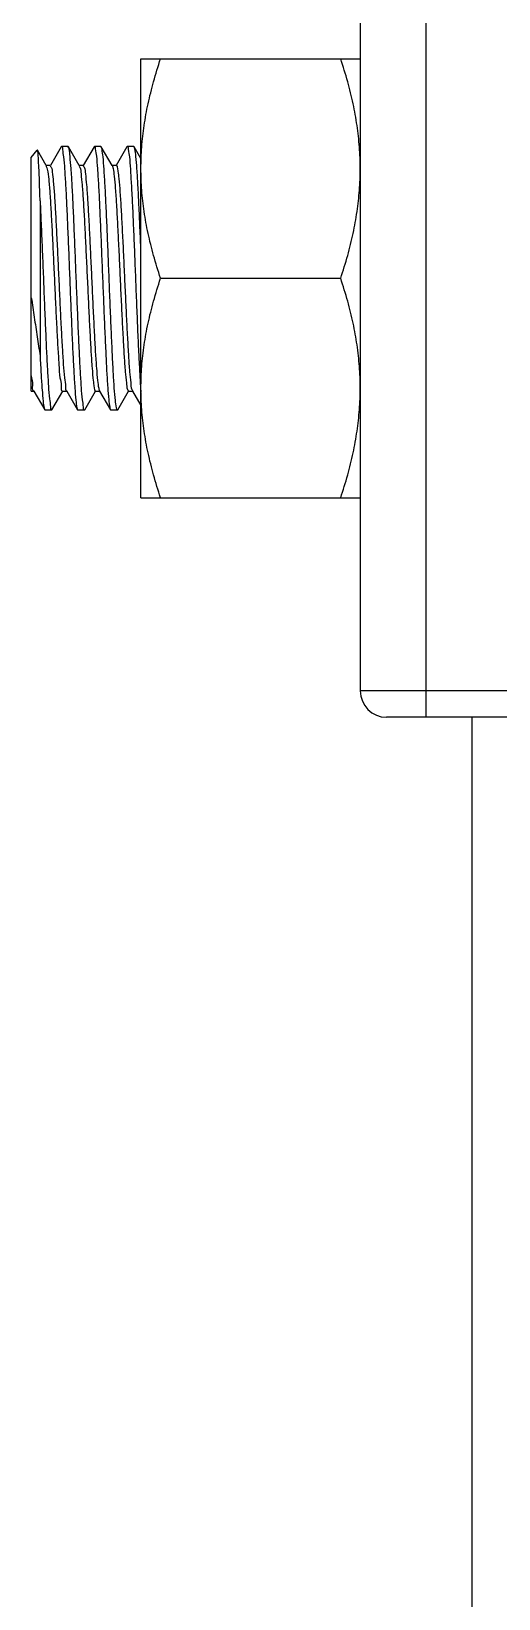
# Model space of a CAD drawing. Extents: x 921423 to 1291758, y 534425 to 1049953.
# Drawn here: x 1128628.5 to 1128728, y 855382.1 to 855715.4 of the extents above; entities that cross this region are included whole.
import ezdxf

# ---------------------------------------------------------------- set-up
doc = ezdxf.new("R2010")
doc.units = 0
doc.header["$LTSCALE"] = 1000
doc.header["$MEASUREMENT"] = 0
doc.layers.add('02___PRT_ALL_AXES', color=7, linetype='Continuous')

msp = doc.modelspace()

# ---------------------------------------------------------------- linework, layer by layer
at = {"color": 0, "linetype": 'Continuous'}
for p, q in [((1128712.52, 855569.54), (1128712.52, 855942.87)), ((1128698.52, 855937.27), (1128698.52, 855575.14)), ((1128628.52, 855688.54), (1128629.77, 855690.11)), ((1128628.52, 855638.91), (1128628.52, 855688.54)), ((1128629.82, 855690.1), (1128629.77, 855690.11)), ((1128631.71, 855686.83), (1128629.82, 855690.1)), ((1128634.86, 855690.8), (1128632.57, 855686.85)), ((1128634.86, 855690.8), (1128634.93, 855690.87)), ((1128636.41, 855690.8), (1128636.33, 855690.87)), ((1128638.71, 855686.83), (1128636.41, 855690.8)), ((1128641.86, 855690.8), (1128639.57, 855686.85)), ((1128641.86, 855690.8), (1128641.93, 855690.87)), ((1128643.41, 855690.8), (1128643.33, 855690.87)), ((1128645.71, 855686.83), (1128643.41, 855690.8)), ((1128648.86, 855690.8), (1128646.57, 855686.85)), ((1128648.86, 855690.8), (1128648.93, 855690.87)), ((1128650.41, 855690.8), (1128650.33, 855690.87)), ((1128651.85, 855688.32), (1128650.41, 855690.8)), ((1128631.66, 855686.68), (1128631.7, 855686.61)), ((1128631.76, 855686.75), (1128631.71, 855686.83)), ((1128632.6, 855686.83), (1128631.76, 855686.83)), ((1128638.76, 855686.75), (1128638.71, 855686.83)), ((1128639.6, 855686.83), (1128638.76, 855686.83)), ((1128645.76, 855686.75), (1128645.71, 855686.83)), ((1128646.6, 855686.83), (1128645.76, 855686.83)), ((1128630.38, 855679.32), (1128630.38, 855646.41)), ((1128628.52, 855638.91), (1128629.01, 855638.91)), ((1128629.01, 855638.99), (1128629.06, 855638.91)), ((1128629.06, 855638.91), (1128631.36, 855634.94)), ((1128632.91, 855634.94), (1128635.2, 855638.89)), ((1128635.17, 855638.91), (1128636.01, 855638.91)), ((1128636.01, 855638.99), (1128636.06, 855638.91)), ((1128636.06, 855638.91), (1128638.36, 855634.94)), ((1128639.91, 855634.94), (1128642.2, 855638.89)), ((1128642.17, 855638.91), (1128643.01, 855638.91)), ((1128643.01, 855638.99), (1128643.06, 855638.91)), ((1128643.06, 855638.91), (1128645.36, 855634.94)), ((1128646.91, 855634.94), (1128649.2, 855638.89)), ((1128649.17, 855638.91), (1128650.01, 855638.91)), ((1128650.01, 855638.99), (1128650.06, 855638.91)), ((1128650.06, 855638.91), (1128651.85, 855635.81)), ((1128651.78, 855639.53), (1128651.85, 855638.73)), ((1128631.36, 855634.94), (1128631.43, 855634.87)), ((1128632.83, 855634.87), (1128632.91, 855634.94)), ((1128638.36, 855634.94), (1128638.43, 855634.87)), ((1128639.91, 855634.94), (1128639.83, 855634.87)), ((1128645.36, 855634.94), (1128645.43, 855634.87)), ((1128646.91, 855634.94), (1128646.83, 855634.87)), ((1128945.85, 855575.14), (1128698.52, 855575.14)), ((1128940.25, 855569.54), (1128704.12, 855569.54))]:
    msp.add_line(p, q, dxfattribs=at)
at = {"color": 7, "linetype": 'Continuous'}
msp.add_line((1128722.28, 855569.54), (1128722.28, 852534.35), dxfattribs=at)
at = {"color": 0, "linetype": 'Continuous'}
msp.add_arc((1128704.12, 855575.14), 5.6, 180, 270, dxfattribs=at)
for points, start_tangent, end_tangent in [([(1128630.38, 855679.32), (1128630.26, 855683.2), (1128630.14, 855686.31), (1128630.01, 855688.54), (1128629.89, 855689.81), (1128629.78, 855690.08)], (-0.029159, 0.999575), (-0.544269, 0.838911)), ([(1128634.93, 855690.87), (1128634.94, 855690.87), (1128635.16, 855690.29), (1128635.38, 855688.68), (1128635.6, 855686.07), (1128635.81, 855682.59), (1128636.03, 855678.35), (1128636.25, 855673.49), (1128636.47, 855668.28), (1128636.68, 855662.87)], (0.933337, 0.359002), (0.039757, -0.999209)), ([(1128638.08, 855662.87), (1128637.86, 855668.33), (1128637.64, 855673.66), (1128637.42, 855678.54), (1128637.21, 855682.73), (1128636.99, 855686.2), (1128636.76, 855688.81), (1128636.54, 855690.39), (1128636.39, 855690.8)], (-0.039757, 0.999209), (-0.489832, 0.871817)), ([(1128641.93, 855690.87), (1128642.14, 855690.39), (1128642.36, 855688.81), (1128642.59, 855686.2), (1128642.81, 855682.73), (1128643.02, 855678.54), (1128643.24, 855673.66), (1128643.46, 855668.33), (1128643.68, 855662.87)], (0.933344, -0.358982), (0.039757, -0.999209)), ([(1128645.08, 855662.87), (1128644.87, 855668.28), (1128644.65, 855673.51), (1128644.43, 855678.38), (1128644.21, 855682.62), (1128643.99, 855686.09), (1128643.78, 855688.69), (1128643.56, 855690.3), (1128643.41, 855690.81)], (-0.039757, 0.999209), (-0.472755, 0.881194)), ([(1128648.93, 855690.87), (1128648.94, 855690.87), (1128649.16, 855690.3), (1128649.38, 855688.69), (1128649.59, 855686.09), (1128649.81, 855682.62), (1128650.03, 855678.38), (1128650.25, 855673.51), (1128650.47, 855668.28), (1128650.68, 855662.87)], (0.95085, 0.309652), (0.039757, -0.999209)), ([(1128651.85, 855668.68), (1128651.64, 855673.64), (1128651.42, 855678.51), (1128651.21, 855682.7), (1128650.99, 855686.17), (1128650.77, 855688.79), (1128650.54, 855690.38), (1128650.4, 855690.8)], (-0.040733, 0.99917), (-0.48609, 0.873909)), ([(1128631.7, 855686.61), (1128632.03, 855685.54), (1128632.27, 855683.41), (1128632.51, 855680.36), (1128632.74, 855676.54), (1128632.98, 855672.11), (1128633.21, 855667.27), (1128633.45, 855662.24), (1128633.68, 855657.23), (1128633.92, 855652.48), (1128634.15, 855648.18), (1128634.39, 855644.54), (1128634.62, 855641.71), (1128634.86, 855639.83), (1128635.09, 855638.96), (1128635.13, 855638.98)], (0.475687, -0.879614), (0.880301, 0.474416)), ([(1128632.54, 855686.72), (1128632.97, 855685.54), (1128633.2, 855683.41), (1128633.44, 855680.36), (1128633.67, 855676.54), (1128633.91, 855672.11), (1128634.14, 855667.27), (1128634.38, 855662.24), (1128634.61, 855657.23), (1128634.85, 855652.48), (1128635.09, 855648.18), (1128635.32, 855644.54), (1128635.56, 855641.71), (1128635.79, 855639.83), (1128635.87, 855639.09)], (0.872469, -0.48867), (0.327816, -0.944742)), ([(1128638.72, 855686.72), (1128638.86, 855686.48)], (0.596616, -0.802527), (0.427002, -0.904251)), ([(1128638.86, 855686.48), (1128639.09, 855685.1), (1128639.33, 855682.73), (1128639.56, 855679.47), (1128639.8, 855675.48), (1128640.03, 855670.93), (1128640.27, 855666.02), (1128640.51, 855660.98), (1128640.74, 855656.01), (1128640.98, 855651.35), (1128641.21, 855647.2), (1128641.45, 855643.75), (1128641.68, 855641.15), (1128641.92, 855639.51), (1128642.15, 855638.91), (1128642.16, 855638.92)], (0.427002, -0.904251), (0.915311, 0.402748)), ([(1128639.58, 855686.8), (1128639.79, 855686.48), (1128640.03, 855685.1), (1128640.26, 855682.73), (1128640.5, 855679.47), (1128640.73, 855675.48), (1128640.97, 855670.93), (1128641.2, 855666.02), (1128641.44, 855660.98), (1128641.67, 855656.01), (1128641.91, 855651.35), (1128642.14, 855647.2), (1128642.38, 855643.75), (1128642.61, 855641.15), (1128642.85, 855639.51), (1128642.94, 855639.15)], (0.826116, -0.563501), (0.291356, -0.956615)), ([(1128645.76, 855686.76), (1128645.83, 855686.59)], (0.474517, -0.880247), (0.291356, -0.956615)), ([(1128645.83, 855686.59), (1128645.92, 855686.23), (1128646.15, 855684.59), (1128646.39, 855681.99), (1128646.62, 855678.54), (1128646.86, 855674.39), (1128647.09, 855669.73), (1128647.33, 855664.77), (1128647.56, 855659.72), (1128647.8, 855654.81), (1128648.03, 855650.26), (1128648.27, 855646.27), (1128648.51, 855643.02), (1128648.74, 855640.65), (1128648.98, 855639.26), (1128649.19, 855638.94)], (0.291356, -0.956615), (0.826116, -0.563501)), ([(1128646.6, 855686.82), (1128646.61, 855686.83), (1128646.85, 855686.23), (1128647.09, 855684.59), (1128647.32, 855681.99), (1128647.56, 855678.54), (1128647.79, 855674.39), (1128648.03, 855669.73), (1128648.26, 855664.77), (1128648.5, 855659.72), (1128648.73, 855654.81), (1128648.97, 855650.26), (1128649.2, 855646.27), (1128649.44, 855643.02), (1128649.67, 855640.65), (1128649.91, 855639.26)], (0.915311, 0.402748), (0.427002, -0.904251)), ([(1128630.38, 855679.32), (1128630.6, 855674.54), (1128630.83, 855669.29), (1128631.05, 855663.8), (1128631.27, 855658.26), (1128631.49, 855652.91), (1128631.71, 855647.95), (1128631.93, 855643.57), (1128632.15, 855639.95), (1128632.37, 855637.23), (1128632.59, 855635.52), (1128632.82, 855634.88), (1128632.83, 855634.88)], (0.049111, -0.998793), (0.866249, 0.499612)), ([(1128636.68, 855662.87), (1128636.9, 855657.42), (1128637.12, 855652.09), (1128637.34, 855647.22), (1128637.56, 855643.03), (1128637.78, 855639.56), (1128638, 855636.94), (1128638.23, 855635.36), (1128638.37, 855634.95)], (0.039757, -0.999209), (0.487768, -0.872973)), ([(1128639.83, 855634.87), (1128639.82, 855634.87), (1128639.61, 855635.45), (1128639.39, 855637.06), (1128639.17, 855639.66), (1128638.95, 855643.14), (1128638.74, 855647.38), (1128638.52, 855652.24), (1128638.3, 855657.46), (1128638.08, 855662.87)], (-0.942585, -0.333967), (-0.039757, 0.999209)), ([(1128643.68, 855662.87), (1128643.9, 855657.46), (1128644.12, 855652.24), (1128644.34, 855647.38), (1128644.55, 855643.14), (1128644.77, 855639.66), (1128644.99, 855637.06), (1128645.21, 855635.45), (1128645.35, 855634.94)], (0.039757, -0.999209), (0.472977, -0.881075)), ([(1128646.84, 855634.88), (1128646.63, 855635.35), (1128646.4, 855636.92), (1128646.18, 855639.53), (1128645.96, 855642.99), (1128645.75, 855647.19), (1128645.52, 855652.08), (1128645.3, 855657.41), (1128645.08, 855662.87)], (-0.925056, 0.37983), (-0.039757, 0.999209)), ([(1128650.68, 855662.87), (1128650.9, 855657.41), (1128651.12, 855652.08), (1128651.35, 855647.19), (1128651.56, 855642.99), (1128651.78, 855639.53)], (0.039757, -0.999209), (0.085084, -0.996374)), ([(1128628.52, 855658.73), (1128629.14, 855654.58), (1128629.77, 855650.43), (1128630.38, 855646.41)], (0.151381, -0.988475), (0.154547, -0.987985)), ([(1128630.38, 855646.41), (1128630.6, 855642.41), (1128630.81, 855639.13), (1128631.03, 855636.72), (1128631.24, 855635.29), (1128631.38, 855634.95)], (0.049134, -0.998792), (0.513805, -0.857907)), ([(1128628.52, 855642.12), (1128628.75, 855640.09), (1128628.98, 855639.04), (1128629, 855639.04)], (0.092607, -0.995703), (0.984784, 0.173782)), ([(1128635.87, 855639.09), (1128636.02, 855638.96)], (0.327816, -0.944742), (0.980432, 0.196859)), ([(1128642.94, 855639.15), (1128643, 855638.99)], (0.291356, -0.956615), (0.474517, -0.880247)), ([(1128649.91, 855639.26), (1128650.05, 855639.02)], (0.427002, -0.904251), (0.596616, -0.802527))]:
    msp.add_spline(points, degree=3, dxfattribs=dict(at, start_tangent=start_tangent, end_tangent=end_tangent))
at = {"layer": '02___PRT_ALL_AXES', "color": 0, "linetype": 'Continuous'}
for p, q in [((1128651.85, 855616.2), (1128651.85, 855709.54)), ((1128651.85, 855709.54), (1128698.52, 855709.54)), ((1128636.33, 855690.87), (1128634.93, 855690.87)), ((1128643.33, 855690.87), (1128641.93, 855690.87)), ((1128650.33, 855690.87), (1128648.93, 855690.87)), ((1128656.02, 855662.87), (1128694.35, 855662.87)), ((1128632.83, 855634.87), (1128631.43, 855634.87)), ((1128639.83, 855634.87), (1128638.43, 855634.87)), ((1128646.83, 855634.87), (1128645.43, 855634.87)), ((1128651.85, 855616.2), (1128698.52, 855616.2))]:
    msp.add_line(p, q, dxfattribs=at)
for points, start_tangent, end_tangent in [([(1128651.85, 855686.2), (1128652.02, 855690.78), (1128652.53, 855695.37), (1128653.37, 855699.98), (1128654.53, 855704.67), (1128656.02, 855709.54)], (0, 1), (0.316228, 0.948683)), ([(1128698.52, 855686.2), (1128698.34, 855690.78), (1128697.83, 855695.37), (1128697, 855699.98), (1128695.84, 855704.67), (1128694.35, 855709.54)], (0, 1), (-0.316228, 0.948683)), ([(1128656.02, 855662.87), (1128654.53, 855667.74), (1128653.37, 855672.43), (1128652.53, 855677.04), (1128652.02, 855681.63), (1128651.85, 855686.2)], (-0.316228, 0.948683), (-0.000001, 1)), ([(1128694.35, 855662.87), (1128695.84, 855667.74), (1128697, 855672.43), (1128697.83, 855677.04), (1128698.34, 855681.63), (1128698.52, 855686.2)], (0.316228, 0.948683), (0.000001, 1)), ([(1128651.85, 855639.54), (1128652.02, 855644.12), (1128652.53, 855648.7), (1128653.37, 855653.31), (1128654.53, 855658), (1128656.02, 855662.87)], (0, 1), (0.316228, 0.948683)), ([(1128698.52, 855639.54), (1128698.34, 855644.12), (1128697.83, 855648.7), (1128697, 855653.31), (1128695.84, 855658), (1128694.35, 855662.87)], (0, 1), (-0.316228, 0.948683)), ([(1128656.02, 855616.2), (1128654.53, 855621.07), (1128653.37, 855625.76), (1128652.53, 855630.38), (1128652.02, 855634.96), (1128651.85, 855639.54)], (-0.316228, 0.948683), (-0.000001, 1)), ([(1128694.35, 855616.2), (1128695.84, 855621.07), (1128697, 855625.76), (1128697.83, 855630.38), (1128698.34, 855634.96), (1128698.52, 855639.54)], (0.316228, 0.948683), (0.000001, 1))]:
    msp.add_spline(points, degree=3, dxfattribs=dict(at, start_tangent=start_tangent, end_tangent=end_tangent))

doc.saveas('drawing.dxf')
